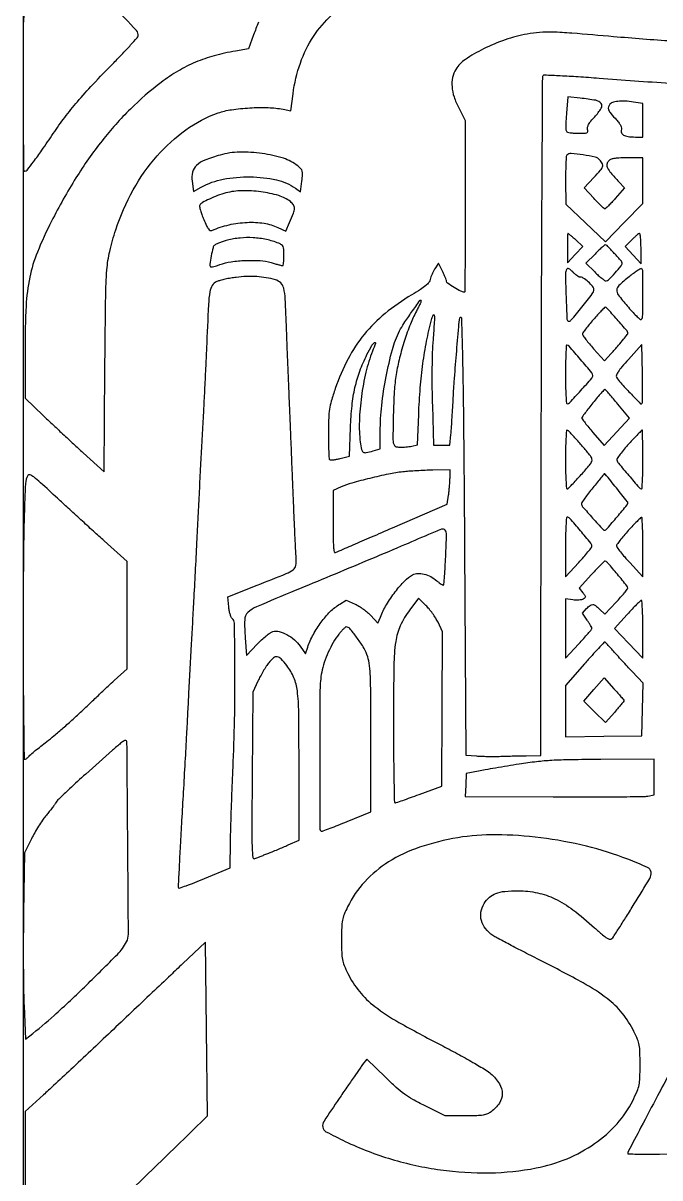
# Model space of a CAD drawing. Header units: millimetres. Extents: x 8 to 202, y 10 to 284.
# Drawn here: x 62.5 to 77.87, y 240.39 to 268.24 of the extents above; entities that cross this region are included whole.
import ezdxf

# ---------------------------------------------------------------- set-up
doc = ezdxf.new("R2010")
doc.units = ezdxf.units.MM
doc.layers.add('CUT', color=1, linetype='Continuous')
doc.layers.add('ENGRAVE', color=7, linetype='Continuous')

msp = doc.modelspace()

# ---------------------------------------------------------------- linework, layer by layer
at = {"layer": 'CUT'}
msp.add_lwpolyline([(62.5, 214), (102.5, 214), (102.5, 284), (62.5, 284)], close=True, dxfattribs=at)
at = {"layer": 'ENGRAVE'}
for points in [[(78.169, 267.799, -0.004696), (76.753, 267.908, 0.001545), (75.743, 267.993, 0.012351), (75.276, 268.019, 0.026127), (74.965, 268.012, 0.028361), (74.666, 267.973, 0.036109), (74.136, 267.832, 0.03227), (73.61, 267.613, 0.033033), (73.174, 267.359, 0.108127), (72.945, 267.12, 0.084467), (72.867, 266.925, 0.07112), (72.852, 266.703, 0.061391), (72.901, 266.458, 0.040444), (73.013, 266.192), (73.173, 265.886), (73.173, 263.817, -0.000978), (73.171, 263.024, -0.001631), (73.166, 262.356, -0.000107), (73.16, 261.757, -0.411036), (73.151, 261.748, -0.120568), (73.067, 261.769, -0.015562), (72.903, 261.86, -0.011275), (72.742, 261.963, -0.250953), (72.717, 262.01, 0.078782), (72.711, 262.044, 0.013125), (72.689, 262.108, 0.014109), (72.658, 262.182, 0.012084), (72.621, 262.258), (72.526, 262.445), (72.44, 262.314, 0.024279), (72.405, 262.255, 0.0168), (72.371, 262.185, 0.01698), (72.343, 262.115, 0.033054), (72.327, 262.057, -0.109966), (72.292, 261.983, -0.054672), (72.219, 261.907, -0.032312), (72.094, 261.815, -0.00824), (71.881, 261.683, 0.0373), (71.236, 261.232, 0.0503), (70.732, 260.728, 0.050613), (70.342, 260.137, 0.038435), (70.035, 259.423, 0.009862), (69.939, 259.123, 0.034195), (69.895, 258.925, 0.03046), (69.875, 258.712, 0.006658), (69.869, 258.342, 0.004923), (69.87, 258.11, 0.007586), (69.876, 257.909, 0.003169), (69.885, 257.739, 0.183663), (69.898, 257.71, 0.205882), (69.921, 257.701, 0.018836), (69.986, 257.705, 0.021913), (70.066, 257.717, 0.015376), (70.154, 257.737), (70.38, 257.794), (70.402, 258.483, -0.017896), (70.438, 259.009, -0.02971), (70.51, 259.448, -0.032636), (70.628, 259.845, -0.028577), (70.8, 260.242, -0.008494), (70.919, 260.467, -0.127906), (70.979, 260.531, -0.701456), (71.002, 260.513, -0.0152), (70.934, 260.326, 0.035837), (70.775, 259.819, 0.024755), (70.665, 259.229, 0.024916), (70.616, 258.637, 0.039694), (70.638, 258.131, 0.018398), (70.667, 257.953, 0.196316), (70.707, 257.893, 0.20045), (70.777, 257.878, 0.019275), (70.949, 257.919), (71.12, 257.967), (71.121, 258.386, -0.027779), (71.156, 259.015, -0.019624), (71.262, 259.714, -0.019707), (71.413, 260.361, -0.049496), (71.587, 260.813, -0.029016), (71.693, 260.995, -0.008325), (71.877, 261.264, -0.002207), (72.079, 261.547, -0.462051), (72.109, 261.55, -0.306812), (72.111, 261.538, -0.004474), (72.08, 261.467, -0.010442), (72.041, 261.384, -0.006482), (71.991, 261.288, 0.028964), (71.846, 260.975, 0.016492), (71.706, 260.582, 0.0161), (71.587, 260.162, 0.01998), (71.504, 259.764, 0.026166), (71.459, 259.361, 0.00923), (71.434, 258.78, 0.00435), (71.426, 258.188, 0.140794), (71.464, 258.05, 0.212286), (71.508, 258.021, 0.035991), (71.61, 258.01, 0.033952), (71.74, 258.014, 0.024564), (71.883, 258.035), (72.019, 258.062), (72.048, 258.799, -0.010303), (72.086, 259.442, -0.01366), (72.149, 260.025, -0.01471), (72.238, 260.565, -0.016391), (72.357, 261.08, -0.044638), (72.399, 261.197, -0.770364), (72.423, 261.193, -0.03599), (72.424, 261.027, -0.00313), (72.394, 260.604, 0.011359), (72.377, 260.292, 0.005582), (72.368, 259.893, 0.005312), (72.368, 259.457, 0.005414), (72.378, 259.023), (72.409, 258.054), (72.604, 258.054), (72.799, 258.054), (72.825, 258.316, 0.006632), (72.837, 258.454, 0.001898), (72.851, 258.669, 0.00191), (72.866, 258.911, 0.002028), (72.879, 259.148, -0.006409), (72.906, 259.587, -0.001973), (72.958, 260.247, -0.001231), (73.014, 260.911, -0.020058), (73.043, 261.132, -0.905337), (73.079, 261.13, -0.002748), (73.108, 260.007, -0.002695), (73.133, 258.275, -0.000751), (73.154, 255.562), (73.185, 250.584), (73.441, 250.564, 0.009772), (73.561, 250.557, 0.005125), (73.709, 250.552, 0.005095), (73.862, 250.551, 0.007794), (73.994, 250.553, -0.001636), (74.133, 250.558, -0.000835), (74.307, 250.562, -0.00083), (74.486, 250.566, -0.001247), (74.643, 250.568), (74.996, 250.574), (75.008, 258.757, -0.000401), (75.015, 261.897, -0.000665), (75.027, 264.546, -0.000025), (75.041, 266.94, -0.197414), (75.055, 266.975, -0.21045), (75.088, 266.988, -0.000982), (75.465, 266.97, -0.004312), (75.896, 266.946, -0.002684), (76.401, 266.91, 0.002443), (78.115, 266.787, 0.00792)], [(62.531, 268.475, 0.040114), (62.499, 268.083, 0.001231), (62.5, 266.459, 0.000218), (62.507, 264.704, 0.412929), (62.544, 264.667, 0.228291), (62.597, 264.693, 0.006906), (62.751, 264.891, 0.010147), (62.951, 265.169, 0.003574), (63.228, 265.575, -0.014982), (63.505, 265.963, -0.014372), (63.809, 266.34, -0.011824), (64.184, 266.758, -0.005614), (64.686, 267.279, 0.003976), (64.907, 267.507, 0.005997), (65.095, 267.709, 0.002624), (65.252, 267.883, 0.128614), (65.273, 267.925, 0.247744), (65.237, 268.057, 0.003773), (64.668, 268.652, 0.008146)], [(68.182, 268.255, 0.012801), (68.063, 267.953), (67.939, 267.613), (67.623, 267.56, 0.024331), (67.108, 267.447, 0.033504), (66.661, 267.293, 0.034306), (66.246, 267.084, 0.027464), (65.83, 266.806, 0.034051), (65.088, 266.163, 0.030117), (64.406, 265.401, 0.027894), (63.775, 264.504, 0.021251), (63.184, 263.458, 0.021761), (62.844, 262.715, 0.045378), (62.659, 262.106, 0.038824), (62.571, 261.416, 0.012212), (62.546, 260.376), (62.546, 259.192), (62.99, 258.768, 0.001847), (63.197, 258.572, 0.000988), (63.454, 258.331, 0.000984), (63.718, 258.087, 0.001537), (63.945, 257.877), (64.456, 257.411), (64.474, 259.888, -0.001295), (64.492, 261.627, -0.016315), (64.522, 262.283, -0.037649), (64.591, 262.732, -0.022553), (64.737, 263.253, -0.046764), (65.157, 264.213, -0.053577), (65.732, 265.032, -0.057331), (66.429, 265.663, -0.070501), (67.205, 266.069, -0.049742), (67.527, 266.148, -0.021238), (67.968, 266.192, -0.021331), (68.418, 266.198, -0.041859), (68.774, 266.158), (68.96, 266.121), (69.014, 266.534, -0.051339), (69.191, 267.273, -0.060938), (69.51, 267.917, -0.064671), (69.954, 268.434, -0.070895)], [(78.419, 243.504, 0.00043), (77.813, 242.367, 0.001383), (77.413, 241.609, 0.000258), (77.105, 241.022, 0.12116), (77.095, 240.981, 0.404158), (77.108, 240.968, 0.001845), (77.32, 240.961, 0.006789), (77.566, 240.958, 0.004071), (77.859, 240.96), (78.623, 240.973)]]:
    msp.add_lwpolyline(points, format="xyb", dxfattribs=at)
for points in [[(75.615, 266.065, 0.007893), (75.604, 265.912, 0.011119), (75.6, 265.775, 0.007525), (75.601, 265.662, 0.133418), (75.612, 265.627, 0.19272), (75.637, 265.608, 0.022242), (75.707, 265.593, 0.0242), (75.795, 265.583, 0.017488), (75.895, 265.579, 0.007508), (76.047, 265.582, 0.089895), (76.105, 265.594, 0.267315), (76.127, 265.622, 0.098591), (76.124, 265.673, -0.128943), (76.124, 265.729, -0.064611), (76.15, 265.794, -0.043042), (76.206, 265.875, -0.015646), (76.297, 265.979, 0.043261), (76.455, 266.182, 0.320176), (76.45, 266.298, 0.186842), (76.322, 266.374, 0.017382), (75.949, 266.425), (75.647, 266.455)], [(76.665, 266.283, 0.132405), (76.628, 266.218, 0.163924), (76.632, 266.148, 0.075876), (76.688, 266.056, 0.01327), (76.822, 265.903, -0.023585), (76.887, 265.826, -0.05578), (76.926, 265.761, -0.075944), (76.943, 265.703, -0.093415), (76.939, 265.647, 0.2111), (76.951, 265.577, 0.150488), (77.013, 265.527, 0.074486), (77.136, 265.497, 0.022417), (77.329, 265.488), (77.46, 265.488), (77.46, 265.893), (77.46, 266.297), (77.289, 266.325, 0.022757), (77.077, 266.351, 0.035143), (76.893, 266.351, 0.041147), (76.748, 266.329, 0.139184)], [(67.255, 265.055, 0.02429), (66.886, 264.932, 0.096376), (66.684, 264.806, 0.14821), (66.591, 264.644, 0.088459), (66.579, 264.421), (66.61, 264.175), (66.801, 264.28, -0.079424), (67.329, 264.471, -0.0502), (67.981, 264.528, -0.050977), (68.614, 264.455, -0.100411), (69.074, 264.252), (69.194, 264.167), (69.227, 264.427, 0.011372), (69.243, 264.588, 0.08519), (69.236, 264.665, 0.123969), (69.205, 264.722, 0.034712), (69.129, 264.791, 0.094121), (68.783, 264.976, 0.040605), (68.27, 265.091, 0.040105), (67.722, 265.124, 0.062993)], [(75.624, 265.051, 0.180553), (75.611, 265.021, 0.003981), (75.601, 264.858, 0.008534), (75.595, 264.665, 0.0056), (75.594, 264.443), (75.597, 263.869), (76.075, 263.416), (76.553, 262.963), (77.006, 263.425), (77.46, 263.886), (77.46, 264.436), (77.46, 264.986), (77.079, 264.986, 0.008323), (76.876, 264.983, 0.037254), (76.757, 264.97, 0.0663), (76.68, 264.945, 0.097351), (76.623, 264.902, 0.162703), (76.59, 264.827, 0.143853), (76.606, 264.742, 0.058374), (76.687, 264.623, 0.008838), (76.881, 264.408), (77.016, 264.263), (76.793, 264.01, -0.006062), (76.706, 263.912, -0.009242), (76.627, 263.83, -0.004462), (76.559, 263.763, -0.190325), (76.541, 263.755, -0.195379), (76.522, 263.763, -0.004331), (76.451, 263.83, -0.009169), (76.369, 263.913, -0.00599), (76.277, 264.011), (76.043, 264.267), (76.273, 264.51, 0.00865), (76.437, 264.69, 0.095897), (76.486, 264.773, 0.202771), (76.482, 264.843, 0.061955), (76.422, 264.933, 0.160486), (76.309, 265.002, 0.019922), (76.02, 265.057, 0.017813), (75.727, 265.089, 0.220016)], [(67.392, 264.14, 0.023443), (67.194, 264.077, 0.021288), (66.996, 263.994, 0.018668), (66.83, 263.908, 0.12638), (66.763, 263.844, 0.192957), (66.758, 263.811, 0.015551), (66.779, 263.723, 0.019193), (66.813, 263.617, 0.013508), (66.859, 263.5, 0.010333), (66.926, 263.351, 0.049955), (66.974, 263.272, 0.113067), (67.015, 263.237, 0.226768), (67.057, 263.235, -0.047196), (67.469, 263.372, -0.045242), (67.904, 263.431, -0.047872), (68.315, 263.41, -0.076059), (68.651, 263.307), (68.839, 263.216), (68.932, 263.426, 0.011174), (69.027, 263.655, 0.083816), (69.051, 263.769, 0.161987), (69.027, 263.85, 0.074942), (68.951, 263.931, 0.096169), (68.669, 264.076, 0.037536), (68.239, 264.167, 0.037362), (67.778, 264.194, 0.061172)], [(67.429, 262.998, 0.010865), (67.33, 262.969, 0.012706), (67.238, 262.937, 0.011701), (67.161, 262.907, 0.07238), (67.125, 262.885, 0.160171), (67.083, 262.818, 0.014113), (67.04, 262.62, 0.011872), (67.007, 262.418, 0.235265), (67.026, 262.36, 0.246388), (67.043, 262.355, 0.012142), (67.1, 262.367, 0.017313), (67.169, 262.386, 0.011409), (67.248, 262.412, -0.05026), (67.52, 262.48, -0.026033), (67.87, 262.512, -0.026026), (68.218, 262.508, -0.054606), (68.485, 262.461, 0.002656), (68.584, 262.432, 0.003842), (68.673, 262.408, 0.002009), (68.748, 262.389, 0.062301), (68.767, 262.387, 0.369375), (68.778, 262.396, 0.011276), (68.786, 262.459, 0.017196), (68.792, 262.538, 0.0104), (68.794, 262.632, 0.012593), (68.791, 262.778, 0.088024), (68.775, 262.847, 0.144542), (68.739, 262.89, 0.053886), (68.669, 262.927, 0.042522), (68.373, 263.017, 0.038166), (68.056, 263.06, 0.038088), (67.735, 263.053, 0.041895)], [(75.637, 262.808), (75.638, 262.455), (75.825, 262.654), (76.013, 262.852), (75.839, 263.007, 0.003872), (75.771, 263.066, 0.00602), (75.712, 263.116, 0.002152), (75.66, 263.158, 0.171373), (75.65, 263.162, 0.40126), (75.644, 263.156, 0.001649), (75.64, 263.058, 0.006415), (75.637, 262.944, 0.00385)], [(77.188, 263.004), (77.035, 262.846), (77.225, 262.64), (77.414, 262.434), (77.414, 262.798, 0.009453), (77.412, 262.938, 0.015654), (77.404, 263.055, 0.009438), (77.392, 263.149, 0.374299), (77.378, 263.162, 0.163127), (77.356, 263.155, 0.011847), (77.307, 263.116, 0.015583), (77.249, 263.064, 0.011124)], [(76.304, 262.667), (76.086, 262.446), (76.298, 262.234, 0.013505), (76.383, 262.152, 0.018121), (76.465, 262.084, 0.015398), (76.536, 262.032, 0.150449), (76.571, 262.022, 0.201589), (76.633, 262.047, 0.009835), (76.787, 262.211, 0.010576), (76.933, 262.38, 0.175124), (76.958, 262.449, 0.184874), (76.94, 262.497, 0.003974), (76.769, 262.684, 0.003711), (76.595, 262.87, 0.205005), (76.552, 262.888, 0.178929), (76.533, 262.881, 0.005047), (76.466, 262.823, 0.009698), (76.389, 262.752, 0.006444)], [(67.641, 262.105, 0.012693), (67.511, 262.086, 0.011202), (67.377, 262.06, 0.011326), (67.257, 262.03, 0.033173), (67.177, 262.003, 0.148731), (67.065, 261.91, 0.107488), (67.006, 261.758, 0.026753), (66.974, 261.447, 0.001284), (66.925, 260.403, -0.000727), (66.903, 259.911, -0.000565), (66.877, 259.376, -0.000571), (66.852, 258.878, -0.001385), (66.832, 258.51, 0.000965), (66.811, 258.125, 0.000322), (66.781, 257.563, 0.00032), (66.749, 256.94, 0.000365), (66.72, 256.343, -0.000473), (66.688, 255.715, -0.000315), (66.651, 254.996, -0.000317), (66.614, 254.299, -0.000622), (66.584, 253.743, 0.000372), (66.555, 253.218, 0.000251), (66.522, 252.618, 0.000252), (66.491, 252.037, 0.000501), (66.468, 251.577, -0.000841), (66.442, 251.091, -0.000325), (66.406, 250.418, -0.000322), (66.365, 249.689, -0.000398), (66.326, 249.01, 0.000987), (66.292, 248.399, 0.00159), (66.265, 247.878, 0.000245), (66.243, 247.416, 0.104675), (66.248, 247.385, 0.399806), (66.268, 247.376, 0.003545), (66.439, 247.434, 0.009448), (66.641, 247.509, 0.005665), (66.879, 247.605), (67.494, 247.862), (67.504, 248.499, -0.003617), (67.512, 248.822, -0.001266), (67.527, 249.285, -0.001257), (67.546, 249.794, -0.00147), (67.567, 250.277, 0.006795), (67.604, 251.436, 0.006273), (67.612, 252.627, 0.001537), (67.601, 253.766, 0.228499), (67.544, 253.88, -0.133166), (67.52, 253.912, -0.02522), (67.496, 253.982, -0.025333), (67.476, 254.069, -0.020876), (67.462, 254.163), (67.44, 254.401), (68.151, 254.682, 0.001974), (68.852, 254.962, 0.058908), (69.019, 255.054, 0.202038), (69.084, 255.158, 0.058844), (69.091, 255.352, -0.007521), (69.08, 255.514, -0.000863), (69.062, 255.878, -0.001041), (69.042, 256.312, -0.000848), (69.023, 256.777, 0.0001), (69.002, 257.3, 0.000062), (68.977, 257.913, 0.000062), (68.952, 258.517, 0.000113), (68.932, 259.011, -0.000203), (68.913, 259.478, -0.00015), (68.892, 259.996, -0.000151), (68.872, 260.486, -0.000337), (68.858, 260.859, 0.003004), (68.826, 261.586, 0.043368), (68.791, 261.842, 0.142312), (68.72, 261.97, 0.126695), (68.588, 262.047, 0.029147), (68.37, 262.096, 0.024978), (68.137, 262.122, 0.02399), (67.892, 262.125, 0.021937)], [(75.61, 262.28, 0.098405), (75.588, 262.154, 0.003195), (75.605, 261.637, 0.001461), (75.627, 261.093, 0.300378), (75.657, 261.052, 0.317299), (75.723, 261.069, 0.004849), (75.988, 261.389, 0.006826), (76.238, 261.707, 0.165842), (76.274, 261.813, 0.178742), (76.245, 261.889, 0.034979), (76.14, 261.996, 0.036063), (76.019, 262.087, 0.144994), (75.932, 262.113, -0.14097), (75.909, 262.119, -0.017064), (75.866, 262.149, -0.019183), (75.816, 262.188, -0.014706), (75.765, 262.234, 0.011564), (75.693, 262.3, 0.107525), (75.656, 262.321, 0.284239), (75.631, 262.314, 0.096782)], [(77.125, 262.119, 0.015574), (76.881, 261.909, 0.194245), (76.829, 261.801, 0.180637), (76.864, 261.684, 0.013146), (77.08, 261.416, 0.009681), (77.197, 261.283, 0.015657), (77.303, 261.175, 0.009474), (77.392, 261.092, 0.331859), (77.419, 261.09, 0.256083), (77.454, 261.151, 0.002278), (77.459, 261.7, 0.002264), (77.46, 262.25, 0.258937), (77.426, 262.311, 0.277082), (77.402, 262.312, 0.010584), (77.323, 262.263, 0.016321), (77.23, 262.199, 0.010465)], [(76.263, 261.083, 0.008691), (76.162, 260.965, 0.012501), (76.078, 260.856, 0.008308), (76.012, 260.764, 0.161077), (76.003, 260.73, 0.148656), (76.014, 260.697, 0.00779), (76.082, 260.606, 0.011742), (76.168, 260.5, 0.008224), (76.27, 260.384), (76.536, 260.092), (76.696, 260.27, 0.00394), (76.868, 260.466, 0.00945), (76.993, 260.614, 0.006587), (77.083, 260.728, 0.1645), (77.095, 260.766, 0.18076), (77.077, 260.814, 0.00188), (76.836, 261.089, 0.001643), (76.591, 261.365, 0.218424), (76.551, 261.383, 0.196149), (76.535, 261.375, 0.002667), (76.456, 261.294, 0.007076), (76.365, 261.198, 0.004537)], [(75.59, 259.764, 0.005199), (75.593, 259.483, 0.009889), (75.602, 259.257, 0.004188), (75.615, 259.074, 0.391807), (75.633, 259.057, 0.208633), (75.691, 259.082, 0.002774), (75.961, 259.377, 0.003032), (76.227, 259.673, 0.183221), (76.251, 259.739, 0.176321), (76.229, 259.801, 0.002307), (75.955, 260.124, 0.001992), (75.676, 260.448, 0.217195), (75.625, 260.471, 0.396853), (75.611, 260.457, 0.002427), (75.6, 260.263, 0.007798), (75.593, 260.035, 0.004683)], [(77.111, 260.127, 0.007518), (76.952, 259.947, 0.029885), (76.864, 259.83, 0.050261), (76.821, 259.748, 0.233399), (76.825, 259.697, 0.050138), (76.926, 259.558, 0.008467), (77.151, 259.316, 0.002797), (77.397, 259.062, 0.415533), (77.434, 259.062, 0.192431), (77.446, 259.088, 0.001979), (77.451, 259.287, 0.006007), (77.453, 259.519, 0.003822), (77.45, 259.789), (77.437, 260.487)], [(76.255, 259.082, 0.004517), (76.152, 258.951, 0.006814), (76.065, 258.836, 0.003086), (75.994, 258.736, 0.142245), (75.986, 258.713, 0.174617), (75.993, 258.69, 0.003924), (76.064, 258.595, 0.008372), (76.151, 258.486, 0.005509), (76.254, 258.363), (76.525, 258.048), (76.83, 258.378), (77.134, 258.708), (76.856, 259.044, 0.002246), (76.747, 259.175, 0.003374), (76.651, 259.287, 0.001387), (76.568, 259.383, 0.074663), (76.55, 259.398, 0.351483), (76.531, 259.396, 0.005412), (76.451, 259.312, 0.011705), (76.359, 259.208, 0.007146)], [(75.59, 257.712, 0.005356), (75.593, 257.44, 0.008913), (75.602, 257.212, 0.003159), (75.614, 257.02, 0.393941), (75.63, 257.005, 0.195131), (75.656, 257.015, 0.004572), (75.748, 257.106, 0.00944), (75.854, 257.218, 0.006182), (75.973, 257.35, 0.004016), (76.169, 257.577, 0.060628), (76.226, 257.663, 0.187206), (76.231, 257.726, 0.09825), (76.195, 257.797, 0.009117), (76.025, 258.003, 0.008204), (75.842, 258.21, 0.002737), (75.665, 258.402, 0.207783), (75.627, 258.418, 0.395952), (75.612, 258.404, 0.002646), (75.601, 258.211, 0.008147), (75.593, 257.983, 0.004894)], [(77.12, 258.088, 0.009879), (77.006, 257.958, 0.014683), (76.911, 257.838, 0.009694), (76.839, 257.737, 0.208783), (76.832, 257.702, 0.118865), (76.871, 257.621, 0.003524), (77.117, 257.33, 0.002446), (77.372, 257.035, 0.1949), (77.426, 257.007, 0.421665), (77.44, 257.019, 0.002316), (77.45, 257.213, 0.0076), (77.458, 257.441, 0.004536), (77.46, 257.712, 0.002533), (77.459, 257.983, 0.004223), (77.454, 258.211, 0.000718), (77.449, 258.411, 0.405484), (77.441, 258.418, 0.201546), (77.428, 258.413, 0.001204), (77.339, 258.321, 0.004716), (77.237, 258.215, 0.002954)], [(62.615, 257.326, 0.126798), (62.556, 257.135, 0.004756), (62.526, 256.379, 0.005953), (62.506, 255.28, 0.001531), (62.5, 253.504, 0.001192), (62.503, 252.325, 0.00212), (62.512, 251.354, 0.000188), (62.523, 250.499, 0.410153), (62.54, 250.482, 0.123937), (62.56, 250.487, 0.034517), (62.586, 250.504, 0.032586), (62.615, 250.528, 0.029141), (62.642, 250.557, -0.042767), (62.684, 250.6, -0.004449), (62.793, 250.691, -0.0055), (62.925, 250.797, -0.004376), (63.069, 250.909, 0.011553), (63.243, 251.048, 0.004996), (63.468, 251.24, 0.004941), (63.704, 251.449, 0.006531), (63.914, 251.644, -0.000919), (64.12, 251.84, -0.000734), (64.343, 252.05, -0.000741), (64.55, 252.245, -0.001876), (64.701, 252.385), (65.009, 252.668), (65.009, 253.96), (65.009, 255.251), (64.452, 255.752, -0.001238), (64.198, 255.981, -0.00071), (63.893, 256.259, -0.000709), (63.587, 256.539, -0.00118), (63.33, 256.777, 0.001843), (62.923, 257.151, 0.021305), (62.757, 257.291, 0.069147), (62.666, 257.342, 0.363958)], [(71.667, 257.414, 0.021298), (71.322, 257.359, 0.00919), (70.869, 257.257, 0.00851), (70.433, 257.143, 0.035991), (70.179, 257.052), (69.98, 256.964), (69.98, 256.204, 0.003098), (69.982, 255.819, 0.016255), (69.992, 255.608, 0.024937), (70.008, 255.485, 0.484944), (70.037, 255.469, -0.001173), (70.081, 255.488, -0.000008), (70.466, 255.654, -0.000031), (70.906, 255.844, -0.00002), (71.417, 256.065), (72.739, 256.636), (72.77, 256.854, 0.008293), (72.782, 256.952, 0.005363), (72.792, 257.066, 0.005391), (72.8, 257.177, 0.010148), (72.804, 257.267), (72.808, 257.461), (72.386, 257.455, 0.006087), (72.203, 257.45, 0.004537), (72.001, 257.44, 0.004587), (71.81, 257.428, 0.010387)], [(76.251, 257.03, 0.0062), (76.147, 256.897, 0.009154), (76.058, 256.778, 0.005029), (75.987, 256.677, 0.151431), (75.978, 256.647, 0.179661), (76.005, 256.574, 0.004436), (76.246, 256.299, 0.003261), (76.497, 256.022, 0.310784), (76.546, 256.01, 0.122341), (76.6, 256.049, 0.002065), (76.838, 256.33, 0.001555), (77.079, 256.617, 0.175014), (77.095, 256.663, 0.169945), (77.084, 256.695, 0.00056), (76.819, 257.027, 0.000378), (76.55, 257.362, 0.308608), (76.53, 257.368, 0.145306), (76.527, 257.365, 0.000085), (76.446, 257.268, 0.001079), (76.357, 257.159, 0.000657)], [(75.592, 255.602), (75.594, 254.884), (75.91, 255.226, 0.007167), (76.032, 255.361, 0.010509), (76.134, 255.483, 0.006205), (76.216, 255.588, 0.159757), (76.228, 255.622, 0.179297), (76.201, 255.697, 0.003978), (75.95, 255.995, 0.003526), (75.692, 256.292, 0.215314), (75.629, 256.32, 0.395934), (75.613, 256.306, 0.002851), (75.602, 256.109, 0.008461), (75.594, 255.878, 0.005082)], [(77.107, 255.999, 0.008987), (76.998, 255.874, 0.012894), (76.906, 255.76, 0.00872), (76.834, 255.663, 0.162199), (76.823, 255.627, 0.155002), (76.836, 255.59, 0.007082), (76.917, 255.485, 0.011241), (77.02, 255.361, 0.007768), (77.141, 255.226), (77.457, 254.884), (77.459, 255.602, 0.004463), (77.457, 255.877, 0.007506), (77.45, 256.108, 0.002273), (77.44, 256.304, 0.436997), (77.426, 256.316, 0.16062), (77.404, 256.305, 0.003342), (77.318, 256.221, 0.007446), (77.218, 256.119, 0.004902)], [(72.283, 255.902, -0.001746), (71.626, 255.62, -0.000907), (70.804, 255.273, -0.000875), (69.921, 254.904, -0.000978), (69.068, 254.551, 0.002849), (68.136, 254.161, 0.088864), (67.927, 254.025, 0.200423), (67.848, 253.847, 0.024549), (67.859, 253.411), (67.891, 252.986), (68.149, 253.259, -0.016841), (68.257, 253.366, -0.018938), (68.367, 253.461, -0.018542), (68.467, 253.534, -0.089805), (68.531, 253.563, -0.12481), (68.683, 253.561, -0.058302), (68.868, 253.489, -0.054605), (69.048, 253.366, -0.064132), (69.186, 253.213), (69.314, 253.028), (69.368, 253.183, -0.039797), (69.505, 253.496, -0.036888), (69.693, 253.791, -0.038354), (69.912, 254.043, -0.056058), (70.144, 254.225), (70.296, 254.319), (70.511, 254.224, -0.033334), (70.605, 254.175, -0.01928), (70.712, 254.104, -0.019211), (70.814, 254.024, -0.030412), (70.894, 253.947), (71.063, 253.764), (71.123, 253.913, -0.040285), (71.27, 254.21, -0.027631), (71.482, 254.521, -0.02747), (71.71, 254.787, -0.081512), (71.901, 254.931, -0.109919), (72.027, 254.965, -0.072227), (72.178, 254.95, -0.063235), (72.337, 254.889, -0.050876), (72.489, 254.785, 0.014695), (72.544, 254.741, 0.023612), (72.594, 254.708, 0.02008), (72.635, 254.685, 0.323469), (72.65, 254.687, 0.178753), (72.658, 254.706, 0.001099), (72.673, 254.898, 0.004306), (72.687, 255.119, 0.002708), (72.7, 255.377, 0.004024), (72.72, 255.904, 0.177051), (72.686, 256.007, 0.325153), (72.602, 256.03, 0.01251)], [(76.222, 254.939), (75.921, 254.606), (76.009, 254.497, -0.013439), (76.06, 254.431, -0.138177), (76.071, 254.399, -0.241073), (76.061, 254.374, -0.048045), (76.021, 254.346, -0.0824), (75.979, 254.331, -0.026661), (75.915, 254.323, -0.025762), (75.841, 254.321, -0.026265), (75.767, 254.327), (75.59, 254.35), (75.592, 253.636), (75.594, 252.922), (75.911, 253.265, 0.004373), (76.033, 253.398, 0.006757), (76.135, 253.516, 0.002643), (76.221, 253.618, 0.174341), (76.229, 253.639, 0.122463), (76.224, 253.659, 0.008115), (76.195, 253.711, 0.011342), (76.158, 253.773, 0.008219), (76.114, 253.84), (75.999, 254.009), (76.099, 254.116, -0.037969), (76.185, 254.195, -0.178002), (76.248, 254.215, -0.155241), (76.314, 254.191, -0.027035), (76.416, 254.103), (76.541, 253.984), (76.816, 254.274, 0.0071), (76.922, 254.389, 0.010414), (77.012, 254.493, 0.006125), (77.083, 254.582, 0.159015), (77.094, 254.61, 0.181894), (77.075, 254.664, 0.002359), (76.845, 254.943, 0.003228), (76.617, 255.213, 0.119848), (76.552, 255.26, 0.293527), (76.533, 255.257, 0.003963), (76.443, 255.171, 0.009727), (76.34, 255.066, 0.006059)], [(71.832, 254.087, 0.050321), (71.604, 253.702, 0.073286), (71.493, 253.324, 0.032187), (71.448, 252.746, 0.003036), (71.44, 251.321, 0.001828), (71.442, 250.597, 0.003048), (71.45, 249.988, 0.000374), (71.461, 249.448, 0.408076), (71.476, 249.433, 0.082445), (71.503, 249.438, 0.001118), (71.662, 249.492, 0.003137), (71.847, 249.558, 0.002053), (72.058, 249.635), (72.603, 249.836), (72.615, 251.697), (72.626, 253.558), (72.514, 253.788, 0.02651), (72.458, 253.888, 0.016032), (72.382, 254.002, 0.016042), (72.298, 254.109, 0.027006), (72.221, 254.194), (72.04, 254.37)], [(77.08, 253.975), (76.776, 253.636), (77.116, 253.279), (77.456, 252.922), (77.458, 253.618, 0.00511), (77.456, 253.885, 0.008507), (77.448, 254.109, 0.002882), (77.437, 254.299, 0.395785), (77.422, 254.314, 0.193292), (77.398, 254.304, 0.004101), (77.306, 254.214, 0.00887), (77.199, 254.105, 0.005788)], [(70.12, 253.497, 0.035954), (69.987, 253.301, 0.025403), (69.866, 253.065, 0.025283), (69.768, 252.816, 0.034007), (69.707, 252.582, 0.045267), (69.665, 252.153, 0.00171), (69.66, 250.541, 0.000349), (69.662, 248.795, 0.413698), (69.708, 248.749, 0.089351), (69.742, 248.755, 0.001728), (69.909, 248.818, 0.00411), (70.103, 248.894, 0.002736), (70.324, 248.983), (70.892, 249.217), (70.892, 250.988, 0.001026), (70.89, 252.082, 0.01045), (70.879, 252.536, 0.025897), (70.853, 252.803, 0.052186), (70.8, 253.007, 0.049015), (70.706, 253.198, 0.022258), (70.549, 253.427, 0.01517), (70.383, 253.636, 0.220255), (70.299, 253.675, 0.184519), (70.278, 253.667, 0.013345), (70.231, 253.623, 0.01728), (70.177, 253.565, 0.012147)], [(76.053, 252.787), (75.59, 252.264), (75.59, 251.646), (75.59, 251.028), (76.514, 251.04), (77.437, 251.052), (77.45, 251.686), (77.463, 252.319), (77.198, 252.598, -0.002806), (77.084, 252.721, -0.002024), (76.957, 252.859, -0.002044), (76.837, 252.991, -0.004435), (76.747, 253.094, 0.005265), (76.673, 253.177, 0.008154), (76.608, 253.247, 0.003436), (76.551, 253.305, 0.200131), (76.538, 253.31, 0.208197), (76.524, 253.304, 0.000644), (76.387, 253.156, 0.003463), (76.232, 252.988, 0.002141)], [(68.432, 252.812, 0.022083), (68.369, 252.725, 0.010605), (68.296, 252.608, 0.010493), (68.224, 252.483, 0.014758), (68.166, 252.368), (68.042, 252.101), (68.028, 250.077, 0.000657), (68.02, 248.795, 0.009669), (68.027, 248.344, 0.023289), (68.046, 248.117, 0.495409), (68.096, 248.088, -0.003821), (68.142, 248.107, -0.000833), (68.221, 248.138, -0.000868), (68.313, 248.175, -0.000832), (68.406, 248.211, 0.004278), (68.513, 248.253, 0.002211), (68.645, 248.308, 0.002198), (68.78, 248.365, 0.003333), (68.897, 248.417), (69.159, 248.534), (69.159, 250.328, 0.002454), (69.153, 251.623, 0.027954), (69.119, 252.133, 0.070161), (69.035, 252.449, 0.062535), (68.864, 252.742, 0.026042), (68.727, 252.903, 0.165108), (68.634, 252.953, 0.219621), (68.544, 252.928, 0.049216)], [(77.002, 251.896, -0.18433), (76.997, 251.881, -0.002689), (76.937, 251.806, -0.006957), (76.864, 251.72, -0.004485), (76.779, 251.623), (76.554, 251.372), (76.293, 251.63), (76.033, 251.888), (76.277, 252.169), (76.522, 252.451), (76.761, 252.185, -0.003736), (76.853, 252.081, -0.005783), (76.931, 251.99, -0.002106), (76.996, 251.911, -0.158827)], [(64.653, 250.699, 0.001114), (64.01, 250.125, 0.004425), (63.619, 249.769, 0.004583), (63.36, 249.524, 0.063744), (63.28, 249.424, -0.019839), (63.244, 249.37, -0.005653), (63.184, 249.29, -0.005683), (63.114, 249.2, -0.005996), (63.043, 249.114, 0.024485), (62.965, 249.011, 0.0108), (62.872, 248.869, 0.010659), (62.779, 248.713, 0.014092), (62.702, 248.567), (62.533, 248.225), (62.51, 246.788, 0.002811), (62.504, 246.179, 0.002393), (62.504, 245.535, 0.002412), (62.51, 244.95, 0.006817), (62.522, 244.541), (62.555, 243.732), (62.659, 243.812, 0.02059), (63.249, 244.306, 0.007957), (64.027, 245.037, 0.005122), (64.775, 245.778, 0.073822), (64.996, 246.079, 0.123421), (65.041, 246.262, 0.000428), (65.025, 248.554, 0.000204), (65.006, 250.891, 0.411717), (64.958, 250.938, 0.163079), (64.936, 250.931, 0.004713), (64.854, 250.868, 0.009051), (64.759, 250.791, 0.006055)], [(74.473, 250.365, 0.001755), (74.189, 250.32, 0.001696), (73.902, 250.272, 0.001675), (73.65, 250.227, 0.006224), (73.492, 250.197), (73.196, 250.136), (73.182, 249.861), (73.169, 249.586), (75.295, 249.577, 0.001319), (76.121, 249.575, 0.001975), (76.842, 249.579, 0.000807), (77.46, 249.585, 0.043409), (77.577, 249.597), (77.734, 249.626), (77.734, 250.054), (77.734, 250.482), (76.445, 250.478, 0.002711), (75.714, 250.471, 0.010624), (75.263, 250.455, 0.014841), (74.893, 250.423, 0.009997)], [(72.99, 248.591, 0.038759), (72.067, 248.36, 0.059264), (71.321, 248.008, 0.067057), (70.747, 247.53, 0.07101), (70.332, 246.926, 0.018254), (70.247, 246.738, 0.051441), (70.207, 246.6, 0.038489), (70.19, 246.436, 0.006867), (70.185, 246.128, 0.006966), (70.19, 245.817, 0.039173), (70.207, 245.653, 0.050892), (70.249, 245.512, 0.016729), (70.337, 245.315, 0.058698), (70.615, 244.883, 0.056893), (70.988, 244.523, 0.035619), (71.569, 244.139, 0.00873), (72.579, 243.595, -0.005093), (72.983, 243.382, -0.006248), (73.355, 243.174, -0.005265), (73.663, 242.992, -0.044132), (73.793, 242.897, -0.073557), (73.995, 242.659, -0.13939), (74.064, 242.42, -0.147993), (73.995, 242.191, -0.086835), (73.796, 241.981, -0.062499), (73.706, 241.93, -0.059314), (73.605, 241.901, -0.032447), (73.455, 241.888, -0.005914), (73.176, 241.885), (72.684, 241.885), (72.19, 242.13, -0.012384), (71.906, 242.28, -0.028784), (71.703, 242.41, -0.02672), (71.508, 242.568, -0.009365), (71.244, 242.814), (70.793, 243.252), (70.694, 243.119, 0.007654), (70.633, 243.034, 0.000728), (70.487, 242.824, 0.00093), (70.313, 242.573, 0.000733), (70.126, 242.3, 0.005011), (69.763, 241.756, 0.182949), (69.731, 241.612, 0.240687), (69.81, 241.502, 0.009102), (70.277, 241.268, 0.038977), (71.392, 240.839, 0.037771), (72.573, 240.583, 0.038438), (73.757, 240.51, 0.044139), (74.883, 240.627, 0.04996), (75.629, 240.851, 0.05406), (76.294, 241.214, 0.057026), (76.835, 241.69, 0.069581), (77.213, 242.247, 0.012115), (77.322, 242.482, 0.05158), (77.368, 242.629, 0.043683), (77.387, 242.793, 0.007069), (77.392, 243.115, 0.006845), (77.387, 243.425, 0.038503), (77.37, 243.59, 0.051187), (77.33, 243.729, 0.017844), (77.244, 243.919, 0.056797), (76.963, 244.357, 0.059157), (76.594, 244.714, 0.036888), (76.019, 245.088, 0.008708), (75.005, 245.622, -0.001608), (74.6, 245.829, -0.002214), (74.236, 246.017, -0.001404), (73.932, 246.178, -0.026779), (73.841, 246.233, -0.074114), (73.662, 246.398, -0.10237), (73.562, 246.592, -0.109685), (73.551, 246.799, -0.095654), (73.627, 247.002, -0.073086), (73.753, 247.154, -0.093318), (73.908, 247.248, -0.067934), (74.125, 247.297, -0.02261), (74.45, 247.311, -0.051484), (74.916, 247.262, -0.060585), (75.336, 247.119, -0.049507), (75.771, 246.852, -0.021724), (76.292, 246.421, 0.005877), (76.487, 246.248, 0.037277), (76.594, 246.169, 0.09276), (76.662, 246.142, 0.252629), (76.71, 246.157, 0.048667), (76.749, 246.205, 0.001337), (76.894, 246.428, 0.002748), (77.062, 246.692, 0.00188), (77.251, 246.993, 0.004418), (77.625, 247.608, 0.171194), (77.656, 247.763, 0.259078), (77.572, 247.874, 0.010786), (77.098, 248.071, 0.033751), (76.095, 248.387, 0.028024), (74.994, 248.59, 0.028732), (73.917, 248.663, 0.044711)], [(66.35, 245.551, 0.000435), (66.061, 245.278, 0.000125), (65.614, 244.855, 0.000126), (65.11, 244.378, 0.000134), (64.617, 243.911, -0.000909), (64.132, 243.452, -0.000947), (63.652, 243.002, -0.00091), (63.235, 242.614, -0.004152), (62.99, 242.391), (62.546, 241.992), (62.546, 240.444), (62.546, 238.896), (62.897, 238.666, 0.012299), (63.037, 238.58, 0.016555), (63.168, 238.509, 0.013643), (63.28, 238.457, 0.143968), (63.329, 238.451, 0.147961), (63.424, 238.497, 0.001033), (64.086, 239.118, 0.003224), (64.932, 239.925, 0.001161), (66.126, 241.084), (66.947, 241.885), (66.924, 243.978), (66.901, 246.071)]]:
    msp.add_lwpolyline(points, format="xyb", close=True, dxfattribs=at)

doc.saveas('drawing.dxf')
